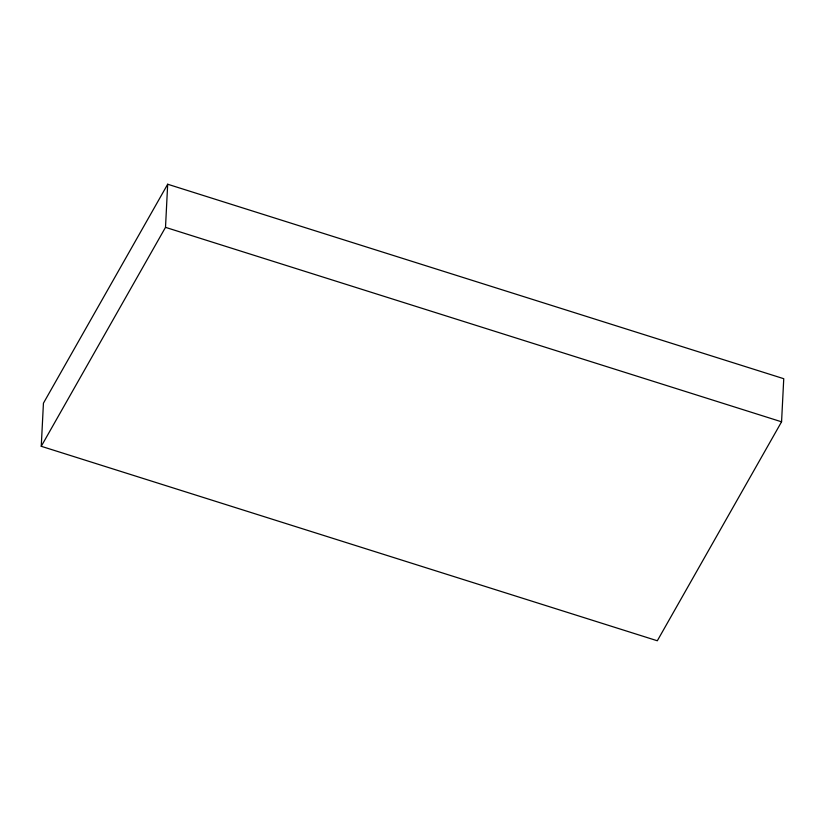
<?xml version="1.0" encoding="UTF-8"?>
<svg xmlns="http://www.w3.org/2000/svg" width="825" height="825" viewBox="0 0 825 825"><rect width="100%" height="100%" fill="white"/><g stroke="black" fill="none" stroke-linecap="round" stroke-linejoin="round"><path stroke-width="1.24" d="M41.25 446.294L43.436 403.188L167.681 184.233L783.75 378.706L781.564 421.812L657.319 640.767L41.25 446.294L165.505 227.349L167.681 184.233M165.505 227.349L781.564 421.812"/></g></svg>
